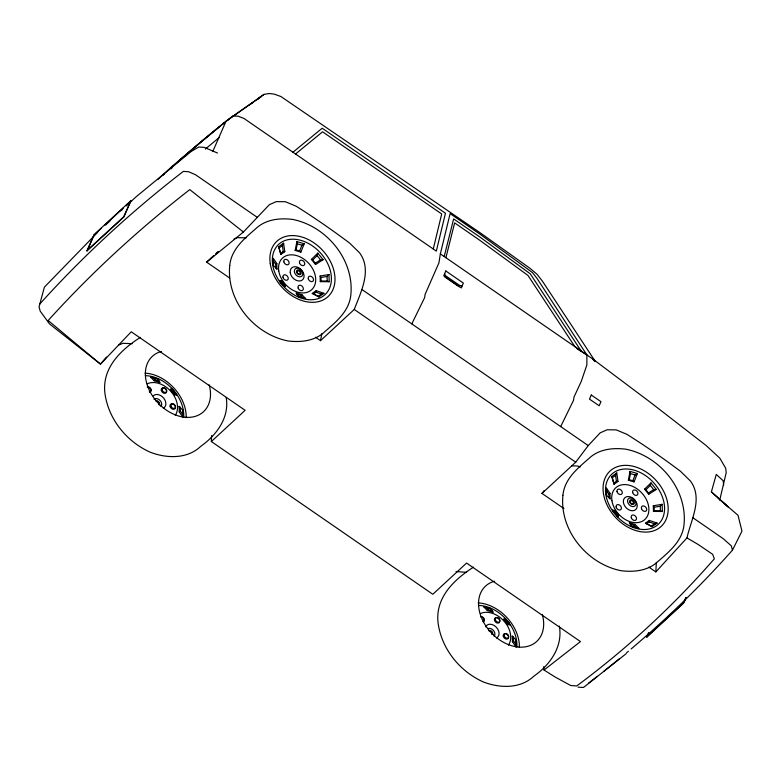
<?xml version="1.0" encoding="UTF-8"?>
<svg xmlns="http://www.w3.org/2000/svg" width="781" height="781" viewBox="0 0 781 781"><rect width="100%" height="100%" fill="white"/><g stroke="black" fill="none" stroke-linecap="round" stroke-linejoin="round"><path stroke-width="1.17" d="M174.544 394.825L174.554 393.263L171.976 390.07L170.414 389.69L171.381 388.421L172.65 389.192L176.691 395.02L174.544 394.825L170.414 389.69M285.661 285.748L284.089 285.377L281.521 282.185L281.531 280.623L279.373 280.418L284.694 287.017L285.661 285.748L281.531 280.623M507.718 624.595L507.728 623.033L505.151 619.841L503.579 619.46L504.555 618.191L509.212 623.17L509.866 624.79L507.718 624.595L503.579 619.46M614.696 511.945L614.706 510.393L612.548 510.188L613.202 511.809L614.696 511.945L617.263 515.148L618.835 515.519L617.869 516.788L616.59 516.016L617.263 515.148M563.931 508.558L541.955 493.397L575.734 462.186L588.239 445.58L600.189 432.83L607.091 429.775L616.229 429.872L626.977 434.373A301.115 109.555 39.2 0 1 680.524 471.304L690.482 481.076C703.251 498.376 690.97 519.795 686.968 537.924L698.185 544.494L712.643 554.305L714.351 558.796A1839.606 1251.25 37.8 0 1 576.759 685.952L570.686 685.503L554.91 676.902L544.045 670.02L580.459 641.582L466.589 563.052L432.811 594.273L211.348 441.538L211.602 435.544M648.835 567.104L655.835 571.926L656.352 562.379M312.263 293.451L313.562 293.91L316.012 292.162L316.198 290.659L323.949 293.324L318.892 296.917L312.263 293.451L316.198 290.659M645.438 523.221L646.736 523.67L649.187 521.933L649.372 520.419L657.124 523.094L652.067 526.687L645.438 523.221L649.372 520.419M560.69 426.582L573.537 400.292L573.976 397.109L581.298 381.323L586.882 364.883L586.873 354.925L536.791 278.075L532.505 272.618L480.5 234.544L450.129 213.603L440.347 253.874L438.942 262.855L425.079 294.427L424.639 297.61L411.792 323.9M315.495 337.226L320.493 340.662L321.84 333.653M320.493 340.662L354.262 309.452C360.812 292.104 372.322 270.265 359.66 252.927L349.703 243.155A301.115 109.555 39.2 0 0 296.155 206.223L285.407 201.723L276.259 201.625L269.367 204.681L243.399 232.025L206.614 262.133L229.594 277.977M295.159 250.447L296.897 241.632L304.229 243.75L300.861 252.097L295.159 250.447L296.077 249.94L299.631 250.965L300.861 252.097M296.077 249.94L297.278 243.848L296.897 241.632M628.334 480.217L630.072 471.392L637.403 473.52L634.035 481.867L628.334 480.217L629.252 479.71L632.805 480.735L634.035 481.867M629.252 479.71L630.452 473.618L630.072 471.392M719.74 500.084L726.203 472.642L725.686 468.229L719.838 458.174L706.092 445.482L649.284 401.473L592.545 358.84L440.347 253.874M97.664 232.318L44.41 287.125L39.05 306.806L40.202 311.16L49.574 323.969L100.476 364.122L131.247 331.788L245.117 410.318L211.348 441.538M433.27 248.944L441.704 213.974L322.582 131.813L295.569 153.974M444.194 256.529L453.644 218.924L479.807 236.965L530.27 273.819L581.152 350.981L574.845 346.588L527.976 275.449L478.392 239.289L454.649 222.907L445.912 257.671M311.414 259.38L312.722 259.995L317.135 255.67L317.799 253.112L323.109 259.702L315.544 264.505L311.414 259.38L317.799 253.112M644.589 489.14L645.897 489.765L650.309 485.431L650.973 482.873L656.284 489.472L648.718 494.275L644.589 489.14L650.973 482.873M711.384 491.874L728.107 506.889L711.384 491.874L716.275 474.409L723.177 480.764L723.665 485.304M299.631 250.965L301.954 245.195L304.229 243.75M632.805 480.735L635.129 474.965L637.403 473.52M212.715 151.641L225.973 121.348L264.046 94.364L269.406 93.535L274.18 94.111L280.926 96.532L480.862 233.275L530.055 268.361L537.103 274.316L542.57 281.385L595.434 361.642M444.614 273.77L445.482 275.683L444.936 277.001L458.242 286.178M459.189 286.832L459.736 285.514L462.176 285.875M86.896 250.789L94.267 234.466L131.023 200.492L123.896 216.981L86.896 250.789L123.662 216.815L131.023 200.492M87.14 250.955L94.267 234.466M171.478 168.764L172.894 165.631L225.973 121.348M686.167 597.602L683.707 603.049L646.951 637.023L648.679 632.503M646.951 637.023L648.425 633.752M646.707 636.847L683.473 602.883L685.923 597.436M280.877 254.469L279.178 247.909L282.41 245.615L283.601 243.203L284.811 251.677L280.877 254.469L278.544 246.806L283.601 243.203M614.051 484.24L612.353 477.679L615.584 475.385L616.775 472.974L617.986 481.447L614.051 484.24L611.718 476.576L616.775 472.974M631.126 648.952A2021.482 1305.012 21.2 0 0 732.48 550.136L741.95 531.148L738.035 515.333L718.247 498.21M171.976 390.07L172.65 389.192M283.415 286.256L284.089 285.377M505.151 619.841L505.824 618.962M541.955 493.397L544.22 490.527M106.519 357.073L100.476 364.122L48.168 320.503A2250.12 1479.185 25.3 0 1 189.783 189.617L243.399 232.025M655.835 571.926L686.968 537.924M320.132 276.035L320.981 277.489L327.112 276.445L329.006 274.522L329.182 281.726L320.269 281.638L320.132 276.035L329.006 274.522M653.307 505.795L654.156 507.26L660.287 506.215L662.181 504.292L662.356 511.496L653.443 511.409L653.307 505.795L662.181 504.292M95.38 233.822L101.51 228.159M105.015 224.928L123.388 207.941M126.014 205.51L131.267 200.658M105.699 224.899L110.16 220.769M120.87 210.87L122.656 209.22M126.219 205.92L136.04 196.851L191.267 151.407L198.764 147.004L204.212 147.355L217.508 153.037M157.723 179.65L172.894 165.631M206.614 262.133L213.76 255.69M215.546 254.079L218.231 251.658M210.86 258.345L213.594 255.934M216.317 253.532L218.133 251.921M275.742 264.398L276.806 263.49L273.301 258.404L273.321 260.874L275.742 264.398L275.83 267.883L276.952 269.094L276.806 263.49M179.269 411.958L180.323 411.05L180.235 407.565L179.122 406.345L179.269 411.958L182.764 417.044L182.588 409.84L182.764 417.044M608.916 494.158L609.981 493.26L606.476 488.164L606.495 490.644L608.916 494.158L609.004 497.653L610.117 498.864L609.981 493.26M512.443 641.718L513.498 640.82L513.41 637.325L512.297 636.115L512.443 641.718L515.938 646.814L515.763 639.61L515.938 646.814M205.344 149.073L219.295 137.466M320.269 281.638L321.069 280.975L327.229 281.043L329.182 281.726M653.443 511.409L654.244 510.745L660.404 510.813L662.356 511.496M292.943 152.227L322.192 128.23L445.463 213.242L436.325 251.101L244.023 118.487L238.127 116.184L232.845 115.969A1980.509 1200.631 11.4 0 0 178.917 160.808M626.118 653.717L583.505 687.465L578.047 687.163M257.32 99.529L261.137 96.619L232.338 116.564A2065.569 1352.409 24.3 0 0 227.564 120.303M140.404 337.353C119.513 350.659 100.202 369.94 105.464 396.631C109.984 421.135 127.625 442.085 150.196 452.199C166.558 458.515 187.215 459.228 200.697 446.39C216.454 435.242 229.673 417.64 226.187 397.441M280.799 253.21L283.249 251.462L284.811 251.677M313.562 293.91L318.14 296.302L321.372 294.007L323.949 293.324M473.579 567.113C452.687 580.42 433.377 599.701 438.639 626.401C443.159 650.905 460.8 671.845 483.371 681.969C499.733 688.276 520.39 688.998 533.872 676.161C550.146 664.846 563.062 646.6 559.333 626.02M613.973 482.98L616.424 481.233L617.986 481.447M646.736 523.67L651.315 526.072L654.546 523.778L657.124 523.094M315.544 264.505L315.29 263.197L320.522 259.878L323.109 259.702M154.15 380.767L155.341 380.015L158.885 381.04L159.851 382.417L154.15 380.767L150.479 376.94L157.479 378.726L159.851 382.417M296.214 293.031L297.18 294.408L300.734 295.433L301.925 294.681L305.596 298.498L298.596 296.721L296.214 293.031L301.925 294.681M648.718 494.275L648.464 492.957L653.697 489.638L656.284 489.472M487.324 610.527L488.515 609.785L492.059 610.81L493.026 612.187L487.324 610.527L483.654 606.71L490.653 608.497L493.026 612.187M633.908 525.203L635.099 524.451L638.77 528.268L636.447 527.839L633.908 525.203L630.355 524.168L629.388 522.801L635.099 524.451M234.017 239.015L237.287 237.649L246.337 237.834M118.673 345.007L122.949 343.318L132.214 343.679M571.507 465.866L577.159 465.974L580.468 466.862M456.016 571.536L466.628 572.346M280.028 282.039L281.521 282.185M174.554 393.263L176.037 393.399M507.728 623.033L509.212 623.17M297.278 243.848L301.954 245.195M298.264 296.38L305.596 298.498M630.452 473.618L635.129 474.965M150.479 376.94L157.811 379.068M638.77 528.268L631.438 526.15L635.275 527.497M483.654 606.71L490.985 608.838M316.012 292.162L321.372 294.007M649.187 521.933L654.546 523.778M577.159 348.882L586.873 354.925M445.482 275.683L459.736 285.514M257.408 217.43L195.523 174.749L188.602 171.732L183.34 171.39A2242.105 1485.979 27.4 0 0 39.567 304.258M362.052 289.595L588.239 445.58M692.874 517.735L723.196 538.656L731.319 545.86L732.48 550.136M354.262 309.452L575.734 462.186M651.315 526.072L652.067 526.687M318.14 296.302L318.892 296.917M610.117 498.864L606.661 495.379L606.476 488.164M276.952 269.094L273.487 265.608L273.301 258.404M512.297 636.115L515.811 639.737M179.122 406.345L182.637 409.976M300.734 295.433L303.272 298.069M485.977 607.14L488.515 609.785M152.803 377.369L155.341 380.015M592.545 358.84L594.653 361.252M650.309 485.431L653.697 489.638M645.897 489.765L648.464 492.957M614.706 510.393L618.835 515.519M612.548 510.188L617.869 516.788M317.135 255.67L320.522 259.878M312.722 259.995L315.29 263.197M280.711 282.888L282.742 285.407M504.555 618.191L509.866 624.79M171.381 388.421L176.691 395.02M513.498 640.82L515.919 644.335M180.323 411.05L182.744 414.574M629.388 522.801L631.77 526.482M490.653 608.497L492.059 610.81M297.18 294.408L298.596 296.721M157.479 378.726L158.885 381.04M611.718 476.576L612.353 477.679M278.544 246.806L279.178 247.909M615.584 475.385L616.424 481.233M282.41 245.615L283.249 251.462M543.713 666.642L544.045 670.02M660.287 506.215L660.404 510.813M654.156 507.26L654.244 510.745M327.112 276.445L327.229 281.043M320.981 277.489L321.069 280.975M162.633 175.549A1980.509 1200.631 11.4 0 1 164.42 173.899M168.013 170.609A1980.509 1200.631 11.4 0 1 170.717 168.149M628.373 651.266A2021.482 1305.012 21.2 0 1 626.528 652.818M619.108 658.959A2021.482 1305.012 21.2 0 1 604.045 671.094M597.367 676.346A2021.482 1305.012 21.2 0 1 588.689 683.024M176.672 163.044A2065.569 1352.409 24.3 0 1 219.978 126.337M222.81 124.072A2065.569 1352.409 24.3 0 1 224.713 122.558M249.529 104.927A1152.004 773.053 63.1 0 1 252.409 102.77M257.232 99.226A1152.004 773.053 63.1 0 1 264.046 94.364M209.181 384.848A37.693 27.452 47.3 0 1 189.627 417.347A37.693 27.452 47.3 0 1 148.575 388.596A37.693 27.452 47.3 0 1 161.482 351.45M145.022 373.152A37.693 27.452 47.3 0 1 186.19 417.708M145.325 375.69A34.188 24.904 47.3 0 1 183.672 417.191M147.267 383.803A21.517 15.669 47.3 0 1 170.863 391.388A21.517 15.669 47.3 0 1 175.276 415.375M153.32 395.811A8.054 5.867 47.3 0 1 163.746 398.164A8.054 5.867 47.3 0 1 163.317 408.229M154.033 399.413A4.92 3.583 47.3 0 1 159.978 400.37A4.92 3.583 47.3 0 1 160.915 406.462M155.741 400.887A2.743 2.001 47.3 0 1 158.865 402A2.743 2.001 47.3 0 1 159.148 405.124M156.434 401.493A1.816 1.318 47.3 0 1 158.504 402.215A1.816 1.318 47.3 0 1 158.689 404.285M147.687 387.034A3.095 2.255 47.3 0 1 150.782 389.66A3.095 2.255 47.3 0 1 149.503 392.472M147.248 387.103A2.685 1.952 47.3 0 1 150.87 388.86A2.685 1.952 47.3 0 1 149.317 391.623M542.356 614.618A37.693 27.452 47.3 0 1 522.801 647.117A37.693 27.452 47.3 0 1 481.75 618.367A37.693 27.452 47.3 0 1 494.656 581.22M478.197 602.922A37.693 27.452 47.3 0 1 519.365 647.478M478.499 605.46A34.188 24.904 47.3 0 1 516.846 646.961M480.442 613.573A21.517 15.669 47.3 0 1 504.038 621.149A21.517 15.669 47.3 0 1 508.451 645.145M485.626 626.87A8.054 5.867 47.3 0 1 496.218 627.143A8.054 5.867 47.3 0 1 496.491 637.999M487.979 628.637A4.92 3.583 47.3 0 1 493.582 630.618A4.92 3.583 47.3 0 1 494.09 636.232M489.326 631.458A1.816 1.318 47.3 0 1 491.679 631.985A1.816 1.318 47.3 0 1 491.581 634.25M488.916 630.657A2.743 2.001 47.3 0 1 491.805 631.497A2.743 2.001 47.3 0 1 492.626 634.455M480.862 616.805A3.095 2.255 47.3 0 1 483.82 619.069A3.095 2.255 47.3 0 1 483.254 622.027M480.92 616.687A2.685 1.952 47.3 0 1 484.044 618.62A2.685 1.952 47.3 0 1 483.068 621.364M229.741 265.481C226.226 300.607 253.971 334.209 287.955 340.955C301.124 342.556 315.28 341.024 325.208 331.32C336.562 321.508 349.292 310.916 350.845 294.886C354.359 259.77 326.614 226.158 292.631 219.412C279.461 217.811 265.306 219.344 255.377 229.058C244.014 238.869 231.283 249.461 229.741 265.481M562.916 495.252C559.401 530.377 587.146 563.98 621.129 570.726C634.299 572.327 648.455 570.794 658.383 561.09C669.737 551.279 682.467 540.677 684.019 524.656C687.534 489.531 659.789 455.928 625.806 449.182C612.636 447.581 598.48 449.114 588.552 458.818C577.188 468.629 564.458 479.231 562.916 495.252M445.775 270.958L443.764 275.82L461.327 287.925L463.338 283.064L445.775 270.958M591.285 395.02L589.47 399.111L599.164 405.759L600.98 401.668L591.285 395.02M170.151 406.647A3.095 2.255 47.3 0 0 174.69 408.961A3.095 2.255 47.3 0 0 173.216 404.216A3.095 2.255 47.3 0 0 170.151 406.647M171.039 406.13A2.685 1.952 47.3 0 0 174.973 408.141A2.685 1.952 47.3 0 0 173.694 404.031A2.685 1.952 47.3 0 0 171.039 406.13M161.325 390.5A3.095 2.255 47.3 0 0 165.816 393.038A3.095 2.255 47.3 0 0 164.566 388.294A3.095 2.255 47.3 0 0 161.325 390.5M162.214 390.002A2.685 1.952 47.3 0 0 166.109 392.199A2.685 1.952 47.3 0 0 165.025 388.089A2.685 1.952 47.3 0 0 162.214 390.002M603.44 493.553A37.693 27.452 47.3 0 0 656.079 529.86A37.693 27.452 47.3 0 0 647.342 472.759A37.693 27.452 47.3 0 0 603.44 493.553M605.851 494.568A34.188 24.904 47.3 0 0 653.599 527.487A34.188 24.904 47.3 0 0 645.682 475.697A34.188 24.904 47.3 0 0 605.851 494.568M611.933 500.689A21.517 15.669 47.3 0 0 641.982 521.415A21.517 15.669 47.3 0 0 636.993 488.808A21.517 15.669 47.3 0 0 611.933 500.689M623.423 502.534A8.054 5.867 47.3 0 0 634.67 510.286A8.054 5.867 47.3 0 0 632.805 498.093A8.054 5.867 47.3 0 0 623.423 502.534M627.573 501.597A4.92 3.583 47.3 0 0 634.445 506.342A4.92 3.583 47.3 0 0 633.303 498.883A4.92 3.583 47.3 0 0 627.573 501.597M629.671 501.675A2.743 2.001 47.3 0 0 633.498 504.321A2.743 2.001 47.3 0 0 632.864 500.162A2.743 2.001 47.3 0 0 629.671 501.675M630.277 501.978A1.816 1.318 47.3 0 0 632.805 503.725A1.816 1.318 47.3 0 0 632.385 500.982A1.816 1.318 47.3 0 0 630.277 501.978M641.504 508.704A3.095 2.255 47.3 0 0 646.043 511.028A3.095 2.255 47.3 0 0 644.569 506.273A3.095 2.255 47.3 0 0 641.504 508.704M632.678 492.557A3.095 2.255 47.3 0 0 637.169 495.095A3.095 2.255 47.3 0 0 635.919 490.351A3.095 2.255 47.3 0 0 632.678 492.557M617.01 491.571A3.095 2.255 47.3 0 0 621.432 494.314A3.095 2.255 47.3 0 0 620.426 489.589A3.095 2.255 47.3 0 0 617.01 491.571M616.111 506.908A3.095 2.255 47.3 0 0 620.456 509.856A3.095 2.255 47.3 0 0 619.684 505.151A3.095 2.255 47.3 0 0 616.111 506.908M631.351 517.891A3.095 2.255 47.3 0 0 635.939 520A3.095 2.255 47.3 0 0 634.231 515.255A3.095 2.255 47.3 0 0 631.351 517.891M270.265 263.783A37.693 27.452 47.3 0 0 322.904 300.089A37.693 27.452 47.3 0 0 314.167 242.989A37.693 27.452 47.3 0 0 270.265 263.783M272.676 264.798A34.188 24.904 47.3 0 0 320.425 297.727A34.188 24.904 47.3 0 0 312.507 245.927A34.188 24.904 47.3 0 0 272.676 264.798M278.758 270.919A21.517 15.669 47.3 0 0 308.807 291.645A21.517 15.669 47.3 0 0 303.819 259.048A21.517 15.669 47.3 0 0 278.758 270.919M290.249 272.764A8.054 5.867 47.3 0 0 301.495 280.525A8.054 5.867 47.3 0 0 299.631 268.322A8.054 5.867 47.3 0 0 290.249 272.764M294.398 271.837A4.92 3.583 47.3 0 0 301.271 276.572A4.92 3.583 47.3 0 0 300.129 269.113A4.92 3.583 47.3 0 0 294.398 271.837M296.497 271.915A2.743 2.001 47.3 0 0 300.324 274.551A2.743 2.001 47.3 0 0 299.689 270.392A2.743 2.001 47.3 0 0 296.497 271.915M297.102 272.208A1.816 1.318 47.3 0 0 299.631 273.955A1.816 1.318 47.3 0 0 299.221 271.212A1.816 1.318 47.3 0 0 297.102 272.208M308.329 278.934A3.095 2.255 47.3 0 0 312.869 281.258A3.095 2.255 47.3 0 0 311.394 276.513A3.095 2.255 47.3 0 0 308.329 278.934M299.504 262.797A3.095 2.255 47.3 0 0 303.994 265.325A3.095 2.255 47.3 0 0 302.745 260.581A3.095 2.255 47.3 0 0 299.504 262.797M283.835 261.811A3.095 2.255 47.3 0 0 288.257 264.554A3.095 2.255 47.3 0 0 287.252 259.819A3.095 2.255 47.3 0 0 283.835 261.811M282.937 277.148A3.095 2.255 47.3 0 0 287.281 280.086A3.095 2.255 47.3 0 0 286.51 275.381A3.095 2.255 47.3 0 0 282.937 277.148M298.176 288.13A3.095 2.255 47.3 0 0 302.764 290.229A3.095 2.255 47.3 0 0 301.056 285.485A3.095 2.255 47.3 0 0 298.176 288.13M503.325 636.408A3.095 2.255 47.3 0 0 507.865 638.731A3.095 2.255 47.3 0 0 506.391 633.987A3.095 2.255 47.3 0 0 503.325 636.408M504.214 635.9A2.685 1.952 47.3 0 0 508.148 637.911A2.685 1.952 47.3 0 0 506.869 633.801A2.685 1.952 47.3 0 0 504.214 635.9M494.5 620.27A3.095 2.255 47.3 0 0 498.981 622.799A3.095 2.255 47.3 0 0 497.741 618.054A3.095 2.255 47.3 0 0 494.5 620.27M495.388 619.772A2.685 1.952 47.3 0 0 499.284 621.969A2.685 1.952 47.3 0 0 498.2 617.859A2.685 1.952 47.3 0 0 495.388 619.772"/></g></svg>
